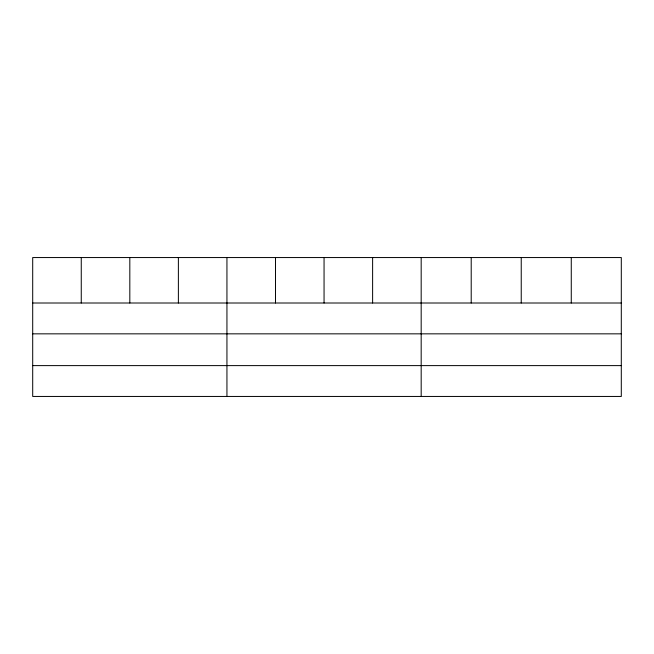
<?xml version="1.0" encoding="UTF-8"?>
<svg xmlns="http://www.w3.org/2000/svg" width="654" height="654" viewBox="0 0 654 654"><rect width="100%" height="100%" fill="white"/><g stroke="black" fill="none" stroke-linecap="round" stroke-linejoin="round"><path stroke-width="0.98" d="M621.3 333.842L621.3 257.553L32.7 257.553L32.7 396.447L621.3 396.447L621.3 333.842L32.7 333.842M32.7 303.006L621.3 303.006M32.7 365.611L621.3 365.611M571.269 257.553L571.269 303.006M521.238 257.553L521.238 303.006M471.207 257.553L471.207 303.006M421.176 257.553L421.176 396.447M372.617 257.553L372.617 303.006M324.057 257.553L324.057 303.006M275.498 257.553L275.498 303.006M226.938 257.553L226.938 396.447M178.379 257.553L178.379 303.006M129.819 257.553L129.819 303.006M81.26 257.553L81.26 303.006"/></g></svg>
